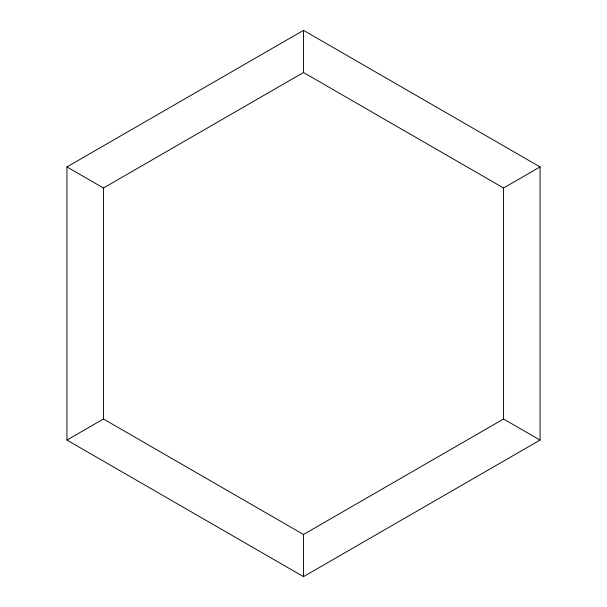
<?xml version="1.0" encoding="UTF-8"?>
<svg xmlns="http://www.w3.org/2000/svg" width="607" height="607" viewBox="0 0 607 607"><rect width="100%" height="100%" fill="white"/><g stroke="black" fill="none" stroke-linecap="round" stroke-linejoin="round"><path stroke-width="0.91" d="M66.945 166.925L303.5 30.35L540.055 166.925L540.055 440.075L303.5 576.65L66.945 440.075L66.945 166.925L103.448 188.003L103.448 418.997L303.5 534.494L503.552 418.997L503.552 188.003L303.5 72.506L103.448 188.003M66.945 440.075L103.448 418.997M503.552 188.003L540.055 166.925M503.552 418.997L540.055 440.075M303.5 30.35L303.5 72.506M303.5 534.494L303.5 576.65"/></g></svg>
